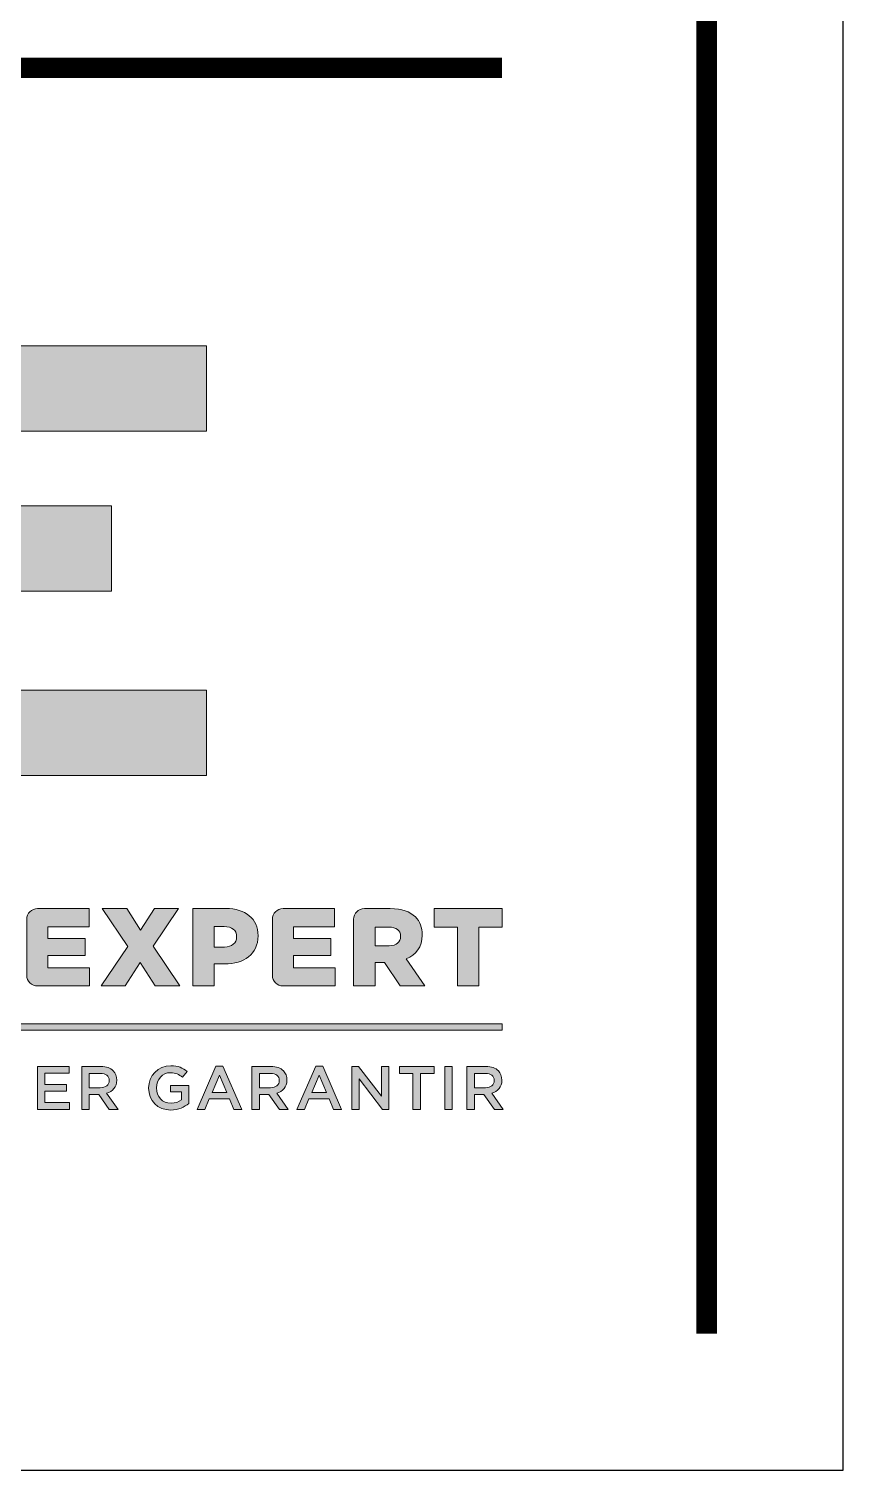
# Model space of a CAD drawing. Header units: millimetres. Extents: x 1856675 to 1856923, y 3169023 to 3169196.
# Drawn here: x 1856919.32 to 1856922.3, y 3169028.04 to 3169033.32 of the extents above; entities that cross this region are included whole.
import ezdxf

# ---------------------------------------------------------------- set-up
doc = ezdxf.new("R2010")
doc.units = ezdxf.units.MM
doc.layers.add('Carroyage(2)', color=7, linetype='Continuous')
doc.layers.add('Mise en Page', color=7, linetype='Continuous')

# ---------------------------------------------------------------- blocks, each defined once
blk = doc.blocks.new('A$C3CD1318B')
at = {"layer": 'Mise en Page'}
h = blk.add_hatch(color=256, dxfattribs=at)
h.dxf.hatch_style = 2
h.paths.add_polyline_path([(1.9753, -0.586), (0.6448, -0.586), (0.6448, -1.0398), (0.9575, -1.0398), (0.9575, -0.8987), (1.9753, -0.8987)])
h.paths.add_polyline_path([(0, -1.5746), (1.121, -1.5746), (1.121, -1.2619), (0.3127, -1.2619), (0.3127, -0.3127), (1.121, -0.3127), (1.121, 0), (0, 0)])
h = blk.add_hatch(color=256, dxfattribs=at)
h.dxf.hatch_style = 2
h.paths.add_polyline_path([(1.4337, 0), (1.4337, -0.3127), (2.3236, -0.3127), (2.3236, 0)])
h = blk.add_hatch(color=256, dxfattribs=at)
h.dxf.hatch_style = 2
h.paths.add_polyline_path([(1.4337, -1.5746), (2.3236, -1.5746), (2.3236, -1.2619), (1.4337, -1.2619)])
h = blk.add_hatch(color=256, dxfattribs=at)
h.dxf.hatch_style = 2
edge = h.paths.add_edge_path()
edge.add_spline(control_points=[(1.7423, -2.2338), (1.7423, -2.2338), (1.8786, -2.2338), (1.8786, -2.2338), (1.8786, -2.2338), (1.8786, -2.1719), (1.8786, -2.1719), (1.8786, -2.1719), (1.7423, -2.1719), (1.7423, -2.1719), (1.7423, -2.1719), (1.7423, -2.1288), (1.7423, -2.1288), (1.7423, -2.1288), (1.8928, -2.1288), (1.8928, -2.1288), (1.8928, -2.1288), (1.8928, -2.062), (1.8928, -2.062), (1.8928, -2.062), (1.704, -2.062), (1.704, -2.062), (1.6823, -2.062), (1.6645, -2.0796), (1.6645, -2.1015), (1.6645, -2.1015), (1.6645, -2.3062), (1.6645, -2.3062), (1.6645, -2.3279), (1.6823, -2.3456), (1.704, -2.3456), (1.704, -2.3456), (1.8948, -2.3456), (1.8948, -2.3456), (1.8948, -2.3456), (1.8948, -2.2787), (1.8948, -2.2787), (1.8948, -2.2787), (1.7423, -2.2787), (1.7423, -2.2787), (1.7423, -2.2787), (1.7423, -2.2338), (1.7423, -2.2338)], knot_values=[0, 0, 0, 0, 1, 1, 1, 2, 2, 2, 3, 3, 3, 4, 4, 4, 5, 5, 5, 6, 6, 6, 7, 7, 7, 8, 8, 8, 9, 9, 9, 10, 10, 10, 11, 11, 11, 12, 12, 12, 13, 13, 13, 14, 14, 14, 14], degree=3, periodic=0)
h = blk.add_hatch(color=256, dxfattribs=at)
h.dxf.hatch_style = 2
h.paths.add_polyline_path([(2.2209, -2.062), (2.1327, -2.062), (2.0819, -2.1418), (2.0317, -2.062), (1.9413, -2.062), (2.0345, -2.2014), (1.9372, -2.3456), (2.0256, -2.3456), (2.0804, -2.2601), (2.1346, -2.3456), (2.2251, -2.3456), (2.1277, -2.2005)])
h = blk.add_hatch(color=256, dxfattribs=at)
h.dxf.hatch_style = 2
edge = h.paths.add_edge_path()
edge.add_spline(control_points=[(2.394, -2.062), (2.394, -2.062), (2.2725, -2.062), (2.2725, -2.062), (2.2725, -2.062), (2.2725, -2.3456), (2.2725, -2.3456), (2.2725, -2.3456), (2.3512, -2.3456), (2.3512, -2.3456), (2.3512, -2.3456), (2.3512, -2.2646), (2.3512, -2.2646), (2.3512, -2.2646), (2.3901, -2.2646), (2.3901, -2.2646), (2.4606, -2.2646), (2.5121, -2.2293), (2.5121, -2.1625), (2.5121, -2.1625), (2.5121, -2.1616), (2.5121, -2.1616), (2.5121, -2.0988), (2.4659, -2.062), (2.394, -2.062)], knot_values=[0, 0, 0, 0, 1, 1, 1, 2, 2, 2, 3, 3, 3, 4, 4, 4, 5, 5, 5, 6, 6, 6, 7, 7, 7, 8, 8, 8, 8], degree=3, periodic=0)
edge = h.paths.add_edge_path()
edge.add_spline(control_points=[(2.4334, -2.1661), (2.4334, -2.1884), (2.4164, -2.2031), (2.3885, -2.2031), (2.3885, -2.2031), (2.3512, -2.2031), (2.3512, -2.2031), (2.3512, -2.2031), (2.3512, -2.128), (2.3512, -2.128), (2.3512, -2.128), (2.3881, -2.128), (2.3881, -2.128), (2.4164, -2.128), (2.4334, -2.1409), (2.4334, -2.1653), (2.4334, -2.1653), (2.4334, -2.1661), (2.4334, -2.1661)], knot_values=[0, 0, 0, 0, 1, 1, 1, 2, 2, 2, 3, 3, 3, 4, 4, 4, 5, 5, 5, 6, 6, 6, 6], degree=3, periodic=0)
h = blk.add_hatch(color=256, dxfattribs=at)
h.dxf.hatch_style = 2
edge = h.paths.add_edge_path()
edge.add_spline(control_points=[(2.6424, -2.2338), (2.6424, -2.2338), (2.7785, -2.2338), (2.7785, -2.2338), (2.7785, -2.2338), (2.7785, -2.1719), (2.7785, -2.1719), (2.7785, -2.1719), (2.6424, -2.1719), (2.6424, -2.1719), (2.6424, -2.1719), (2.6424, -2.1288), (2.6424, -2.1288), (2.6424, -2.1288), (2.7927, -2.1288), (2.7927, -2.1288), (2.7927, -2.1288), (2.7927, -2.062), (2.7927, -2.062), (2.7927, -2.062), (2.6041, -2.062), (2.6041, -2.062), (2.5822, -2.062), (2.5645, -2.0796), (2.5645, -2.1015), (2.5645, -2.1015), (2.5645, -2.3062), (2.5645, -2.3062), (2.5645, -2.3279), (2.5822, -2.3456), (2.6041, -2.3456), (2.6041, -2.3456), (2.7948, -2.3456), (2.7948, -2.3456), (2.7948, -2.3456), (2.7948, -2.2787), (2.7948, -2.2787), (2.7948, -2.2787), (2.6424, -2.2787), (2.6424, -2.2787), (2.6424, -2.2787), (2.6424, -2.2338), (2.6424, -2.2338)], knot_values=[0, 0, 0, 0, 1, 1, 1, 2, 2, 2, 3, 3, 3, 4, 4, 4, 5, 5, 5, 6, 6, 6, 7, 7, 7, 8, 8, 8, 9, 9, 9, 10, 10, 10, 11, 11, 11, 12, 12, 12, 13, 13, 13, 14, 14, 14, 14], degree=3, periodic=0)
h = blk.add_hatch(color=256, dxfattribs=at)
h.dxf.hatch_style = 2
edge = h.paths.add_edge_path()
edge.add_spline(control_points=[(3.1137, -2.1596), (3.1137, -2.1596), (3.1137, -2.1588), (3.1137, -2.1588), (3.1137, -2.1309), (3.1051, -2.1089), (3.0885, -2.0928), (3.0695, -2.0733), (3.0394, -2.062), (2.9961, -2.062), (2.9961, -2.062), (2.9015, -2.062), (2.9015, -2.062), (2.8796, -2.062), (2.862, -2.0796), (2.862, -2.1015), (2.862, -2.1015), (2.862, -2.3456), (2.862, -2.3456), (2.862, -2.3456), (2.9406, -2.3456), (2.9406, -2.3456), (2.9406, -2.3456), (2.9406, -2.2597), (2.9406, -2.2597), (2.9406, -2.2597), (2.975, -2.2597), (2.975, -2.2597), (2.975, -2.2597), (3.0322, -2.3456), (3.0322, -2.3456), (3.0322, -2.3456), (3.1229, -2.3456), (3.1229, -2.3456), (3.1229, -2.3456), (3.0553, -2.2467), (3.0553, -2.2467), (3.0906, -2.2318), (3.1137, -2.2031), (3.1137, -2.1596)], knot_values=[0, 0, 0, 0, 1, 1, 1, 2, 2, 2, 3, 3, 3, 4, 4, 4, 5, 5, 5, 6, 6, 6, 7, 7, 7, 8, 8, 8, 9, 9, 9, 10, 10, 10, 11, 11, 11, 12, 12, 12, 13, 13, 13, 13], degree=3, periodic=0)
edge = h.paths.add_edge_path()
edge.add_spline(control_points=[(3.0346, -2.1645), (3.0346, -2.1852), (3.0192, -2.1982), (2.9925, -2.1982), (2.9925, -2.1982), (2.9406, -2.1982), (2.9406, -2.1982), (2.9406, -2.1982), (2.9406, -2.13), (2.9406, -2.13), (2.9406, -2.13), (2.9921, -2.13), (2.9921, -2.13), (3.0184, -2.13), (3.0346, -2.1414), (3.0346, -2.1637), (3.0346, -2.1637), (3.0346, -2.1645), (3.0346, -2.1645)], knot_values=[0, 0, 0, 0, 1, 1, 1, 2, 2, 2, 3, 3, 3, 4, 4, 4, 5, 5, 5, 6, 6, 6, 6], degree=3, periodic=0)
h = blk.add_hatch(color=256, dxfattribs=at)
h.dxf.hatch_style = 2
h.paths.add_polyline_path([(3.1572, -2.062), (3.1572, -2.1309), (3.2423, -2.1309), (3.2423, -2.3456), (3.3208, -2.3456), (3.3208, -2.1309), (3.406, -2.1309), (3.406, -2.062)])
h = blk.add_hatch(color=256, dxfattribs=at)
h.dxf.hatch_style = 2
h.paths.add_polyline_path([(3.406, -2.5076), (-1.0769, -2.5076), (-1.0769, -2.4842), (3.406, -2.4842)])
h = blk.add_hatch(color=256, dxfattribs=at)
h.dxf.hatch_style = 2
edge = h.paths.add_edge_path()
edge.add_spline(control_points=[(2.1111, -2.7198), (2.1111, -2.7198), (2.1111, -2.7194), (2.1111, -2.7194), (2.1111, -2.6754), (2.1447, -2.6381), (2.192, -2.6381), (2.2193, -2.6381), (2.2361, -2.6458), (2.2523, -2.6596), (2.2523, -2.6596), (2.2348, -2.6804), (2.2348, -2.6804), (2.2227, -2.6701), (2.2108, -2.6635), (2.1909, -2.6635), (2.1619, -2.6635), (2.1399, -2.6889), (2.1399, -2.7189), (2.1399, -2.7189), (2.1399, -2.7194), (2.1399, -2.7194), (2.1399, -2.7517), (2.1613, -2.7754), (2.1934, -2.7754), (2.2081, -2.7754), (2.2216, -2.7707), (2.2312, -2.7635), (2.2312, -2.7635), (2.2312, -2.7341), (2.2312, -2.7341), (2.2312, -2.7341), (2.191, -2.7341), (2.191, -2.7341), (2.191, -2.7341), (2.191, -2.7102), (2.191, -2.7102), (2.191, -2.7102), (2.258, -2.7102), (2.258, -2.7102), (2.258, -2.7102), (2.258, -2.7761), (2.258, -2.7761), (2.2425, -2.7893), (2.2202, -2.8005), (2.1924, -2.8005), (2.1433, -2.8005), (2.1111, -2.7656), (2.1111, -2.7198)], knot_values=[0, 0, 0, 0, 1, 1, 1, 2, 2, 2, 3, 3, 3, 4, 4, 4, 5, 5, 5, 6, 6, 6, 7, 7, 7, 8, 8, 8, 9, 9, 9, 10, 10, 10, 11, 11, 11, 12, 12, 12, 13, 13, 13, 14, 14, 14, 15, 15, 15, 16, 16, 16, 16], degree=3, periodic=0)
h = blk.add_hatch(color=256, dxfattribs=at)
h.dxf.hatch_style = 2
h.paths.add_polyline_path([(2.3579, -2.6398), (2.3834, -2.6398), (2.4525, -2.7978), (2.4234, -2.7978), (2.4074, -2.7599), (2.3333, -2.7599), (2.3171, -2.7978), (2.2888, -2.7978)])
h.paths.add_polyline_path([(2.3974, -2.7356), (2.3702, -2.6728), (2.3433, -2.7356)])
h = blk.add_hatch(color=256, dxfattribs=at)
h.dxf.hatch_style = 2
h.paths.add_polyline_path([(2.7233, -2.6398), (2.7488, -2.6398), (2.8179, -2.7978), (2.7887, -2.7978), (2.7728, -2.7599), (2.6986, -2.7599), (2.6825, -2.7978), (2.6541, -2.7978)])
h.paths.add_polyline_path([(2.7628, -2.7356), (2.7357, -2.6728), (2.7087, -2.7356)])
h = blk.add_hatch(color=256, dxfattribs=at)
h.dxf.hatch_style = 2
h.paths.add_polyline_path([(1.7034, -2.6409), (1.8196, -2.6409), (1.8196, -2.6655), (1.7309, -2.6655), (1.7309, -2.7064), (1.8096, -2.7064), (1.8096, -2.7311), (1.7309, -2.7311), (1.7309, -2.7731), (1.8208, -2.7731), (1.8208, -2.7978), (1.7034, -2.7978)])
h = blk.add_hatch(color=256, dxfattribs=at)
h.dxf.hatch_style = 2
edge = h.paths.add_edge_path()
edge.add_spline(control_points=[(1.8662, -2.6409), (1.8662, -2.6409), (1.9362, -2.6409), (1.9362, -2.6409), (1.9559, -2.6409), (1.9714, -2.6466), (1.9814, -2.6565), (1.9896, -2.6652), (1.9945, -2.6768), (1.9945, -2.6904), (1.9945, -2.6904), (1.9945, -2.6909), (1.9945, -2.6909), (1.9945, -2.7167), (1.979, -2.7322), (1.957, -2.7384), (1.957, -2.7384), (1.9994, -2.7978), (1.9994, -2.7978), (1.9994, -2.7978), (1.9668, -2.7978), (1.9668, -2.7978), (1.9668, -2.7978), (1.9282, -2.7432), (1.9282, -2.7432), (1.9282, -2.7432), (1.8938, -2.7432), (1.8938, -2.7432), (1.8938, -2.7432), (1.8938, -2.7978), (1.8938, -2.7978), (1.8938, -2.7978), (1.8662, -2.7978), (1.8662, -2.7978), (1.8662, -2.7978), (1.8662, -2.6409), (1.8662, -2.6409)], knot_values=[0, 0, 0, 0, 1, 1, 1, 2, 2, 2, 3, 3, 3, 4, 4, 4, 5, 5, 5, 6, 6, 6, 7, 7, 7, 8, 8, 8, 9, 9, 9, 10, 10, 10, 11, 11, 11, 12, 12, 12, 12], degree=3, periodic=0)
edge = h.paths.add_edge_path()
edge.add_spline(control_points=[(1.9341, -2.7187), (1.9539, -2.7187), (1.9665, -2.7084), (1.9665, -2.6924), (1.9665, -2.6924), (1.9665, -2.6921), (1.9665, -2.6921), (1.9665, -2.6752), (1.9544, -2.6661), (1.9339, -2.6661), (1.9339, -2.6661), (1.8938, -2.6661), (1.8938, -2.6661), (1.8938, -2.6661), (1.8938, -2.7187), (1.8938, -2.7187), (1.8938, -2.7187), (1.9341, -2.7187), (1.9341, -2.7187)], knot_values=[0, 0, 0, 0, 1, 1, 1, 2, 2, 2, 3, 3, 3, 4, 4, 4, 5, 5, 5, 6, 6, 6, 6], degree=3, periodic=0)
h = blk.add_hatch(color=256, dxfattribs=at)
h.dxf.hatch_style = 2
edge = h.paths.add_edge_path()
edge.add_spline(control_points=[(2.4897, -2.6409), (2.4897, -2.6409), (2.5595, -2.6409), (2.5595, -2.6409), (2.5794, -2.6409), (2.5948, -2.6466), (2.605, -2.6565), (2.6132, -2.6652), (2.6179, -2.6768), (2.6179, -2.6904), (2.6179, -2.6904), (2.6179, -2.6909), (2.6179, -2.6909), (2.6179, -2.7167), (2.6024, -2.7322), (2.5805, -2.7384), (2.5805, -2.7384), (2.6228, -2.7978), (2.6228, -2.7978), (2.6228, -2.7978), (2.5902, -2.7978), (2.5902, -2.7978), (2.5902, -2.7978), (2.5518, -2.7432), (2.5518, -2.7432), (2.5518, -2.7432), (2.5172, -2.7432), (2.5172, -2.7432), (2.5172, -2.7432), (2.5172, -2.7978), (2.5172, -2.7978), (2.5172, -2.7978), (2.4897, -2.7978), (2.4897, -2.7978), (2.4897, -2.7978), (2.4897, -2.6409), (2.4897, -2.6409)], knot_values=[0, 0, 0, 0, 1, 1, 1, 2, 2, 2, 3, 3, 3, 4, 4, 4, 5, 5, 5, 6, 6, 6, 7, 7, 7, 8, 8, 8, 9, 9, 9, 10, 10, 10, 11, 11, 11, 12, 12, 12, 12], degree=3, periodic=0)
edge = h.paths.add_edge_path()
edge.add_spline(control_points=[(2.5576, -2.7187), (2.5773, -2.7187), (2.5899, -2.7084), (2.5899, -2.6924), (2.5899, -2.6924), (2.5899, -2.6921), (2.5899, -2.6921), (2.5899, -2.6752), (2.5778, -2.6661), (2.5574, -2.6661), (2.5574, -2.6661), (2.5172, -2.6661), (2.5172, -2.6661), (2.5172, -2.6661), (2.5172, -2.7187), (2.5172, -2.7187), (2.5172, -2.7187), (2.5576, -2.7187), (2.5576, -2.7187)], knot_values=[0, 0, 0, 0, 1, 1, 1, 2, 2, 2, 3, 3, 3, 4, 4, 4, 5, 5, 5, 6, 6, 6, 6], degree=3, periodic=0)
h = blk.add_hatch(color=256, dxfattribs=at)
h.dxf.hatch_style = 2
h.paths.add_polyline_path([(2.8551, -2.6409), (2.8806, -2.6409), (2.9647, -2.7494), (2.9647, -2.6409), (2.9918, -2.6409), (2.9918, -2.7978), (2.9686, -2.7978), (2.8822, -2.6862), (2.8822, -2.7978), (2.8551, -2.7978)])
h = blk.add_hatch(color=256, dxfattribs=at)
h.dxf.hatch_style = 2
h.paths.add_polyline_path([(3.0796, -2.6664), (3.0299, -2.6664), (3.0299, -2.6409), (3.1573, -2.6409), (3.1573, -2.6664), (3.1076, -2.6664), (3.1076, -2.7978), (3.0796, -2.7978)])
h = blk.add_hatch(color=256, dxfattribs=at)
h.dxf.hatch_style = 2
h.paths.add_polyline_path([(3.1961, -2.6409), (3.2238, -2.6409), (3.2238, -2.7978), (3.1961, -2.7978)])
h = blk.add_hatch(color=256, dxfattribs=at)
h.dxf.hatch_style = 2
edge = h.paths.add_edge_path()
edge.add_spline(control_points=[(3.2772, -2.6409), (3.2772, -2.6409), (3.3472, -2.6409), (3.3472, -2.6409), (3.367, -2.6409), (3.3824, -2.6466), (3.3925, -2.6565), (3.4009, -2.6652), (3.4055, -2.6768), (3.4055, -2.6904), (3.4055, -2.6904), (3.4055, -2.6909), (3.4055, -2.6909), (3.4055, -2.7167), (3.3902, -2.7322), (3.3682, -2.7384), (3.3682, -2.7384), (3.4105, -2.7978), (3.4105, -2.7978), (3.4105, -2.7978), (3.3781, -2.7978), (3.3781, -2.7978), (3.3781, -2.7978), (3.3394, -2.7432), (3.3394, -2.7432), (3.3394, -2.7432), (3.3049, -2.7432), (3.3049, -2.7432), (3.3049, -2.7432), (3.3049, -2.7978), (3.3049, -2.7978), (3.3049, -2.7978), (3.2772, -2.7978), (3.2772, -2.7978), (3.2772, -2.7978), (3.2772, -2.6409), (3.2772, -2.6409)], knot_values=[0, 0, 0, 0, 1, 1, 1, 2, 2, 2, 3, 3, 3, 4, 4, 4, 5, 5, 5, 6, 6, 6, 7, 7, 7, 8, 8, 8, 9, 9, 9, 10, 10, 10, 11, 11, 11, 12, 12, 12, 12], degree=3, periodic=0)
edge = h.paths.add_edge_path()
edge.add_spline(control_points=[(3.3452, -2.7187), (3.365, -2.7187), (3.3776, -2.7084), (3.3776, -2.6924), (3.3776, -2.6924), (3.3776, -2.6921), (3.3776, -2.6921), (3.3776, -2.6752), (3.3654, -2.6661), (3.345, -2.6661), (3.345, -2.6661), (3.3049, -2.6661), (3.3049, -2.6661), (3.3049, -2.6661), (3.3049, -2.7187), (3.3049, -2.7187), (3.3049, -2.7187), (3.3452, -2.7187), (3.3452, -2.7187)], knot_values=[0, 0, 0, 0, 1, 1, 1, 2, 2, 2, 3, 3, 3, 4, 4, 4, 5, 5, 5, 6, 6, 6, 6], degree=3, periodic=0)
at = {"layer": 'Mise en Page', "lineweight": 0}
for points in [[(1.4337, 0), (1.4337, -0.3127), (2.3236, -0.3127), (2.3236, 0), (1.4337, 0)], [(1.9753, -0.586), (0.6448, -0.586), (0.6448, -1.0398), (0.9575, -1.0398), (0.9575, -0.8987), (1.9753, -0.8987), (1.9753, -0.586)], [(1.4337, -1.5746), (2.3236, -1.5746), (2.3236, -1.2619), (1.4337, -1.2619), (1.4337, -1.5746)], [(2.2209, -2.062), (2.1327, -2.062), (2.0819, -2.1418), (2.0317, -2.062), (1.9413, -2.062), (2.0345, -2.2014), (1.9372, -2.3456), (2.0256, -2.3456), (2.0804, -2.2601), (2.1346, -2.3456), (2.2251, -2.3456), (2.1277, -2.2005), (2.2209, -2.062)], [(3.1572, -2.062), (3.1572, -2.1309), (3.2423, -2.1309), (3.2423, -2.3456), (3.3208, -2.3456), (3.3208, -2.1309), (3.406, -2.1309), (3.406, -2.062), (3.1572, -2.062)], [(3.406, -2.5076), (-1.0769, -2.5076), (-1.0769, -2.4842), (3.406, -2.4842), (3.406, -2.5076)], [(2.3579, -2.6398), (2.3834, -2.6398), (2.4525, -2.7978), (2.4234, -2.7978), (2.4074, -2.7599), (2.3333, -2.7599), (2.3171, -2.7978), (2.2888, -2.7978), (2.3579, -2.6398)], [(2.7233, -2.6398), (2.7488, -2.6398), (2.8179, -2.7978), (2.7887, -2.7978), (2.7728, -2.7599), (2.6986, -2.7599), (2.6825, -2.7978), (2.6541, -2.7978), (2.7233, -2.6398)], [(1.7034, -2.6409), (1.8196, -2.6409), (1.8196, -2.6655), (1.7309, -2.6655), (1.7309, -2.7064), (1.8096, -2.7064), (1.8096, -2.7311), (1.7309, -2.7311), (1.7309, -2.7731), (1.8208, -2.7731), (1.8208, -2.7978), (1.7034, -2.7978), (1.7034, -2.6409)], [(2.3974, -2.7356), (2.3702, -2.6728), (2.3433, -2.7356), (2.3974, -2.7356)], [(2.7628, -2.7356), (2.7357, -2.6728), (2.7087, -2.7356), (2.7628, -2.7356)], [(2.8551, -2.6409), (2.8806, -2.6409), (2.9647, -2.7494), (2.9647, -2.6409), (2.9918, -2.6409), (2.9918, -2.7978), (2.9686, -2.7978), (2.8822, -2.6862), (2.8822, -2.7978), (2.8551, -2.7978), (2.8551, -2.6409)], [(3.0796, -2.6664), (3.0299, -2.6664), (3.0299, -2.6409), (3.1573, -2.6409), (3.1573, -2.6664), (3.1076, -2.6664), (3.1076, -2.7978), (3.0796, -2.7978), (3.0796, -2.6664)], [(3.1961, -2.6409), (3.2238, -2.6409), (3.2238, -2.7978), (3.1961, -2.7978), (3.1961, -2.6409)]]:
    blk.add_lwpolyline(points, dxfattribs=at)
for points, knots in [([(1.7423, -2.2338), (1.7423, -2.2338), (1.8786, -2.2338), (1.8786, -2.2338), (1.8786, -2.2338), (1.8786, -2.1719), (1.8786, -2.1719), (1.8786, -2.1719), (1.7423, -2.1719), (1.7423, -2.1719), (1.7423, -2.1719), (1.7423, -2.1288), (1.7423, -2.1288), (1.7423, -2.1288), (1.8928, -2.1288), (1.8928, -2.1288), (1.8928, -2.1288), (1.8928, -2.062), (1.8928, -2.062), (1.8928, -2.062), (1.704, -2.062), (1.704, -2.062), (1.6823, -2.062), (1.6645, -2.0796), (1.6645, -2.1015), (1.6645, -2.1015), (1.6645, -2.3062), (1.6645, -2.3062), (1.6645, -2.3279), (1.6823, -2.3456), (1.704, -2.3456), (1.704, -2.3456), (1.8948, -2.3456), (1.8948, -2.3456), (1.8948, -2.3456), (1.8948, -2.2787), (1.8948, -2.2787), (1.8948, -2.2787), (1.7423, -2.2787), (1.7423, -2.2787), (1.7423, -2.2787), (1.7423, -2.2338), (1.7423, -2.2338)], [0, 0, 0, 0, 1, 1, 1, 2, 2, 2, 3, 3, 3, 4, 4, 4, 5, 5, 5, 6, 6, 6, 7, 7, 7, 8, 8, 8, 9, 9, 9, 10, 10, 10, 11, 11, 11, 12, 12, 12, 13, 13, 13, 14, 14, 14, 14]), ([(2.394, -2.062), (2.394, -2.062), (2.2725, -2.062), (2.2725, -2.062), (2.2725, -2.062), (2.2725, -2.3456), (2.2725, -2.3456), (2.2725, -2.3456), (2.3512, -2.3456), (2.3512, -2.3456), (2.3512, -2.3456), (2.3512, -2.2646), (2.3512, -2.2646), (2.3512, -2.2646), (2.3901, -2.2646), (2.3901, -2.2646), (2.4606, -2.2646), (2.5121, -2.2293), (2.5121, -2.1625), (2.5121, -2.1625), (2.5121, -2.1616), (2.5121, -2.1616), (2.5121, -2.0988), (2.4659, -2.062), (2.394, -2.062)], [0, 0, 0, 0, 1, 1, 1, 2, 2, 2, 3, 3, 3, 4, 4, 4, 5, 5, 5, 6, 6, 6, 7, 7, 7, 8, 8, 8, 8]), ([(2.6424, -2.2338), (2.6424, -2.2338), (2.7785, -2.2338), (2.7785, -2.2338), (2.7785, -2.2338), (2.7785, -2.1719), (2.7785, -2.1719), (2.7785, -2.1719), (2.6424, -2.1719), (2.6424, -2.1719), (2.6424, -2.1719), (2.6424, -2.1288), (2.6424, -2.1288), (2.6424, -2.1288), (2.7927, -2.1288), (2.7927, -2.1288), (2.7927, -2.1288), (2.7927, -2.062), (2.7927, -2.062), (2.7927, -2.062), (2.6041, -2.062), (2.6041, -2.062), (2.5822, -2.062), (2.5645, -2.0796), (2.5645, -2.1015), (2.5645, -2.1015), (2.5645, -2.3062), (2.5645, -2.3062), (2.5645, -2.3279), (2.5822, -2.3456), (2.6041, -2.3456), (2.6041, -2.3456), (2.7948, -2.3456), (2.7948, -2.3456), (2.7948, -2.3456), (2.7948, -2.2787), (2.7948, -2.2787), (2.7948, -2.2787), (2.6424, -2.2787), (2.6424, -2.2787), (2.6424, -2.2787), (2.6424, -2.2338), (2.6424, -2.2338)], [0, 0, 0, 0, 1, 1, 1, 2, 2, 2, 3, 3, 3, 4, 4, 4, 5, 5, 5, 6, 6, 6, 7, 7, 7, 8, 8, 8, 9, 9, 9, 10, 10, 10, 11, 11, 11, 12, 12, 12, 13, 13, 13, 14, 14, 14, 14]), ([(3.1137, -2.1596), (3.1137, -2.1596), (3.1137, -2.1588), (3.1137, -2.1588), (3.1137, -2.1309), (3.1051, -2.1089), (3.0885, -2.0928), (3.0695, -2.0733), (3.0394, -2.062), (2.9961, -2.062), (2.9961, -2.062), (2.9015, -2.062), (2.9015, -2.062), (2.8796, -2.062), (2.862, -2.0796), (2.862, -2.1015), (2.862, -2.1015), (2.862, -2.3456), (2.862, -2.3456), (2.862, -2.3456), (2.9406, -2.3456), (2.9406, -2.3456), (2.9406, -2.3456), (2.9406, -2.2597), (2.9406, -2.2597), (2.9406, -2.2597), (2.975, -2.2597), (2.975, -2.2597), (2.975, -2.2597), (3.0322, -2.3456), (3.0322, -2.3456), (3.0322, -2.3456), (3.1229, -2.3456), (3.1229, -2.3456), (3.1229, -2.3456), (3.0553, -2.2467), (3.0553, -2.2467), (3.0906, -2.2318), (3.1137, -2.2031), (3.1137, -2.1596)], [0, 0, 0, 0, 1, 1, 1, 2, 2, 2, 3, 3, 3, 4, 4, 4, 5, 5, 5, 6, 6, 6, 7, 7, 7, 8, 8, 8, 9, 9, 9, 10, 10, 10, 11, 11, 11, 12, 12, 12, 13, 13, 13, 13]), ([(2.4334, -2.1661), (2.4334, -2.1884), (2.4164, -2.2031), (2.3885, -2.2031), (2.3885, -2.2031), (2.3512, -2.2031), (2.3512, -2.2031), (2.3512, -2.2031), (2.3512, -2.128), (2.3512, -2.128), (2.3512, -2.128), (2.3881, -2.128), (2.3881, -2.128), (2.4164, -2.128), (2.4334, -2.1409), (2.4334, -2.1653), (2.4334, -2.1653), (2.4334, -2.1661), (2.4334, -2.1661)], [0, 0, 0, 0, 1, 1, 1, 2, 2, 2, 3, 3, 3, 4, 4, 4, 5, 5, 5, 6, 6, 6, 6]), ([(3.0346, -2.1645), (3.0346, -2.1852), (3.0192, -2.1982), (2.9925, -2.1982), (2.9925, -2.1982), (2.9406, -2.1982), (2.9406, -2.1982), (2.9406, -2.1982), (2.9406, -2.13), (2.9406, -2.13), (2.9406, -2.13), (2.9921, -2.13), (2.9921, -2.13), (3.0184, -2.13), (3.0346, -2.1414), (3.0346, -2.1637), (3.0346, -2.1637), (3.0346, -2.1645), (3.0346, -2.1645)], [0, 0, 0, 0, 1, 1, 1, 2, 2, 2, 3, 3, 3, 4, 4, 4, 5, 5, 5, 6, 6, 6, 6]), ([(2.1111, -2.7198), (2.1111, -2.7198), (2.1111, -2.7194), (2.1111, -2.7194), (2.1111, -2.6754), (2.1447, -2.6381), (2.192, -2.6381), (2.2193, -2.6381), (2.2361, -2.6458), (2.2523, -2.6596), (2.2523, -2.6596), (2.2348, -2.6804), (2.2348, -2.6804), (2.2227, -2.6701), (2.2108, -2.6635), (2.1909, -2.6635), (2.1619, -2.6635), (2.1399, -2.6889), (2.1399, -2.7189), (2.1399, -2.7189), (2.1399, -2.7194), (2.1399, -2.7194), (2.1399, -2.7517), (2.1613, -2.7754), (2.1934, -2.7754), (2.2081, -2.7754), (2.2216, -2.7707), (2.2312, -2.7635), (2.2312, -2.7635), (2.2312, -2.7341), (2.2312, -2.7341), (2.2312, -2.7341), (2.191, -2.7341), (2.191, -2.7341), (2.191, -2.7341), (2.191, -2.7102), (2.191, -2.7102), (2.191, -2.7102), (2.258, -2.7102), (2.258, -2.7102), (2.258, -2.7102), (2.258, -2.7761), (2.258, -2.7761), (2.2425, -2.7893), (2.2202, -2.8005), (2.1924, -2.8005), (2.1433, -2.8005), (2.1111, -2.7656), (2.1111, -2.7198)], [0, 0, 0, 0, 1, 1, 1, 2, 2, 2, 3, 3, 3, 4, 4, 4, 5, 5, 5, 6, 6, 6, 7, 7, 7, 8, 8, 8, 9, 9, 9, 10, 10, 10, 11, 11, 11, 12, 12, 12, 13, 13, 13, 14, 14, 14, 15, 15, 15, 16, 16, 16, 16]), ([(1.8662, -2.6409), (1.8662, -2.6409), (1.9362, -2.6409), (1.9362, -2.6409), (1.9559, -2.6409), (1.9714, -2.6466), (1.9814, -2.6565), (1.9896, -2.6652), (1.9945, -2.6768), (1.9945, -2.6904), (1.9945, -2.6904), (1.9945, -2.6909), (1.9945, -2.6909), (1.9945, -2.7167), (1.979, -2.7322), (1.957, -2.7384), (1.957, -2.7384), (1.9994, -2.7978), (1.9994, -2.7978), (1.9994, -2.7978), (1.9668, -2.7978), (1.9668, -2.7978), (1.9668, -2.7978), (1.9282, -2.7432), (1.9282, -2.7432), (1.9282, -2.7432), (1.8938, -2.7432), (1.8938, -2.7432), (1.8938, -2.7432), (1.8938, -2.7978), (1.8938, -2.7978), (1.8938, -2.7978), (1.8662, -2.7978), (1.8662, -2.7978), (1.8662, -2.7978), (1.8662, -2.6409), (1.8662, -2.6409)], [0, 0, 0, 0, 1, 1, 1, 2, 2, 2, 3, 3, 3, 4, 4, 4, 5, 5, 5, 6, 6, 6, 7, 7, 7, 8, 8, 8, 9, 9, 9, 10, 10, 10, 11, 11, 11, 12, 12, 12, 12]), ([(1.9341, -2.7187), (1.9539, -2.7187), (1.9665, -2.7084), (1.9665, -2.6924), (1.9665, -2.6924), (1.9665, -2.6921), (1.9665, -2.6921), (1.9665, -2.6752), (1.9544, -2.6661), (1.9339, -2.6661), (1.9339, -2.6661), (1.8938, -2.6661), (1.8938, -2.6661), (1.8938, -2.6661), (1.8938, -2.7187), (1.8938, -2.7187), (1.8938, -2.7187), (1.9341, -2.7187), (1.9341, -2.7187)], [0, 0, 0, 0, 1, 1, 1, 2, 2, 2, 3, 3, 3, 4, 4, 4, 5, 5, 5, 6, 6, 6, 6]), ([(2.4897, -2.6409), (2.4897, -2.6409), (2.5595, -2.6409), (2.5595, -2.6409), (2.5794, -2.6409), (2.5948, -2.6466), (2.605, -2.6565), (2.6132, -2.6652), (2.6179, -2.6768), (2.6179, -2.6904), (2.6179, -2.6904), (2.6179, -2.6909), (2.6179, -2.6909), (2.6179, -2.7167), (2.6024, -2.7322), (2.5805, -2.7384), (2.5805, -2.7384), (2.6228, -2.7978), (2.6228, -2.7978), (2.6228, -2.7978), (2.5902, -2.7978), (2.5902, -2.7978), (2.5902, -2.7978), (2.5518, -2.7432), (2.5518, -2.7432), (2.5518, -2.7432), (2.5172, -2.7432), (2.5172, -2.7432), (2.5172, -2.7432), (2.5172, -2.7978), (2.5172, -2.7978), (2.5172, -2.7978), (2.4897, -2.7978), (2.4897, -2.7978), (2.4897, -2.7978), (2.4897, -2.6409), (2.4897, -2.6409)], [0, 0, 0, 0, 1, 1, 1, 2, 2, 2, 3, 3, 3, 4, 4, 4, 5, 5, 5, 6, 6, 6, 7, 7, 7, 8, 8, 8, 9, 9, 9, 10, 10, 10, 11, 11, 11, 12, 12, 12, 12]), ([(2.5576, -2.7187), (2.5773, -2.7187), (2.5899, -2.7084), (2.5899, -2.6924), (2.5899, -2.6924), (2.5899, -2.6921), (2.5899, -2.6921), (2.5899, -2.6752), (2.5778, -2.6661), (2.5574, -2.6661), (2.5574, -2.6661), (2.5172, -2.6661), (2.5172, -2.6661), (2.5172, -2.6661), (2.5172, -2.7187), (2.5172, -2.7187), (2.5172, -2.7187), (2.5576, -2.7187), (2.5576, -2.7187)], [0, 0, 0, 0, 1, 1, 1, 2, 2, 2, 3, 3, 3, 4, 4, 4, 5, 5, 5, 6, 6, 6, 6]), ([(3.2772, -2.6409), (3.2772, -2.6409), (3.3472, -2.6409), (3.3472, -2.6409), (3.367, -2.6409), (3.3824, -2.6466), (3.3925, -2.6565), (3.4009, -2.6652), (3.4055, -2.6768), (3.4055, -2.6904), (3.4055, -2.6904), (3.4055, -2.6909), (3.4055, -2.6909), (3.4055, -2.7167), (3.3902, -2.7322), (3.3682, -2.7384), (3.3682, -2.7384), (3.4105, -2.7978), (3.4105, -2.7978), (3.4105, -2.7978), (3.3781, -2.7978), (3.3781, -2.7978), (3.3781, -2.7978), (3.3394, -2.7432), (3.3394, -2.7432), (3.3394, -2.7432), (3.3049, -2.7432), (3.3049, -2.7432), (3.3049, -2.7432), (3.3049, -2.7978), (3.3049, -2.7978), (3.3049, -2.7978), (3.2772, -2.7978), (3.2772, -2.7978), (3.2772, -2.7978), (3.2772, -2.6409), (3.2772, -2.6409)], [0, 0, 0, 0, 1, 1, 1, 2, 2, 2, 3, 3, 3, 4, 4, 4, 5, 5, 5, 6, 6, 6, 7, 7, 7, 8, 8, 8, 9, 9, 9, 10, 10, 10, 11, 11, 11, 12, 12, 12, 12]), ([(3.3452, -2.7187), (3.365, -2.7187), (3.3776, -2.7084), (3.3776, -2.6924), (3.3776, -2.6924), (3.3776, -2.6921), (3.3776, -2.6921), (3.3776, -2.6752), (3.3654, -2.6661), (3.345, -2.6661), (3.345, -2.6661), (3.3049, -2.6661), (3.3049, -2.6661), (3.3049, -2.6661), (3.3049, -2.7187), (3.3049, -2.7187), (3.3049, -2.7187), (3.3452, -2.7187), (3.3452, -2.7187)], [0, 0, 0, 0, 1, 1, 1, 2, 2, 2, 3, 3, 3, 4, 4, 4, 5, 5, 5, 6, 6, 6, 6])]:
    blk.add_open_spline(points, degree=3, knots=knots, dxfattribs=at)

msp = doc.modelspace()

# ---------------------------------------------------------------- linework, layer by layer
at = {"layer": 'Carroyage(2)'}
msp.add_lwpolyline([(1856684.702, 3169028.0391), (1856922.302, 3169028.0391), (1856922.302, 3169196.0391), (1856684.702, 3169196.0391)], close=True, dxfattribs=at)
at = {"layer": 'Mise en Page'}
msp.add_lwpolyline([(1856880.302, 3169028.0391), (1856922.302, 3169028.0391), (1856922.302, 3169087.4391), (1856880.302, 3169087.4391)], close=True, dxfattribs=at)
at = {"layer": 'Mise en Page', "color": 251, "true_color": 0x575756, "const_width": 0.075, "flags": 128}
msp.add_lwpolyline([(1856921.802, 3169028.5391), (1856921.802, 3169086.9391)], dxfattribs=at)
at = {"layer": 'Mise en Page', "color": 251, "true_color": 0x575756, "const_width": 0.075, "elevation": 3, "flags": 128}
msp.add_lwpolyline([(1856883.552, 3169033.1774), (1856921.052, 3169033.1774)], dxfattribs=at)

# ---------------------------------------------------------------- block references
msp.add_blockref('A$C3CD1318B', (1856917.646, 3169032.1591))

doc.saveas('drawing.dxf')
